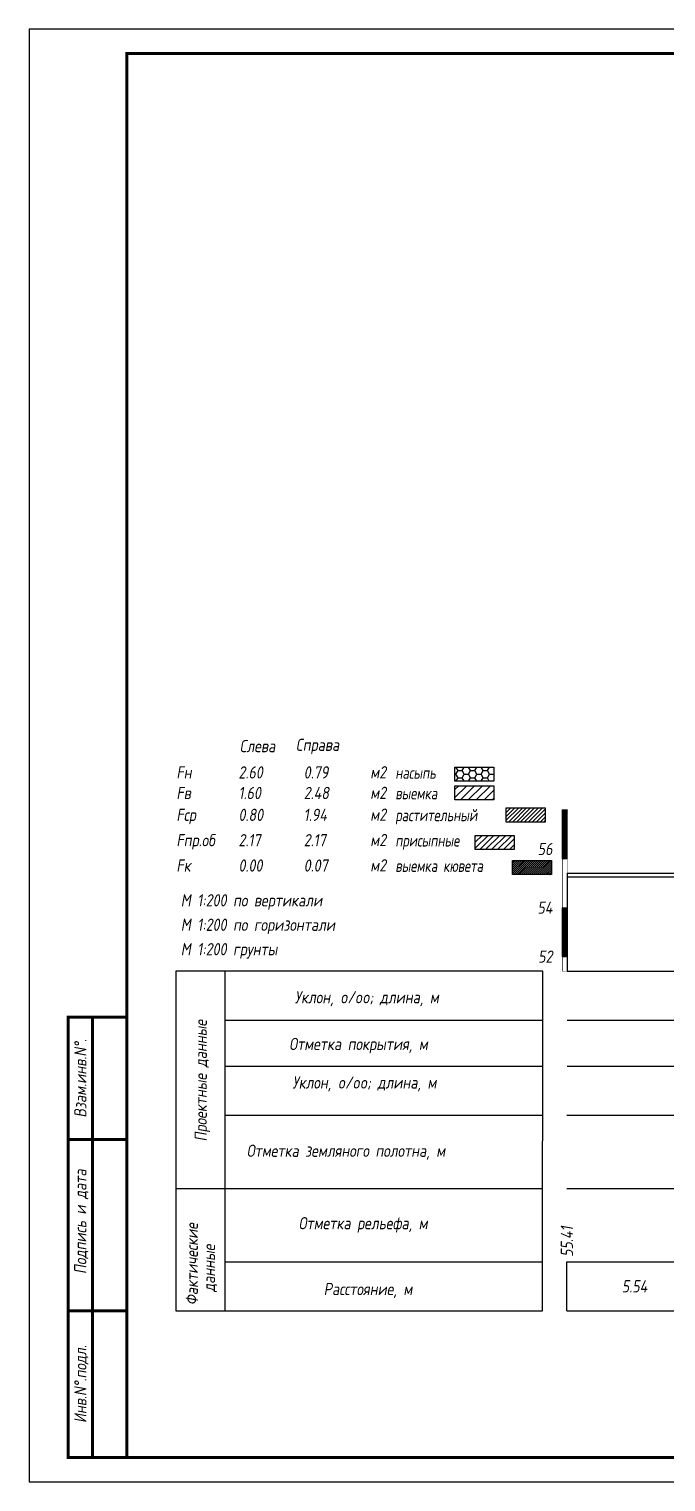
# Model space of a CAD drawing. Extents: x -717 to 1451, y -133302 to 233.
# Drawn here: x -30.1 to 100.2, y -70981.4 to -70684.4 of the extents above; entities that cross this region are included whole.
import ezdxf
from ezdxf.enums import TextEntityAlignment as Align

# ---------------------------------------------------------------- set-up
doc = ezdxf.new("R2010")
doc.units = 0
for name, color, linetype in [('Зарамочное оформление', 7, 'Continuous'), ('Код_510', 7, 'Continuous'), ('Линейка абсолютных высот', 7, 'Continuous'), ('Объем выемки', 7, 'Continuous'), ('Объем кюветов', 7, 'Continuous'), ('Объем насыпи', 7, 'Continuous'), ('Объем присыпных обочин', 7, 'Continuous'), ('Объем срезки растительного слоя', 7, 'Continuous'), ('Объём_2650', 7, 'Continuous'), ('Таблица', 7, 'Continuous'), ('Черный поперечник', 3, 'Continuous')]:
    doc.layers.add(name, color=color, linetype=linetype)
for name, color, linetype, true_color in [('Контур_2570', 7, 'Continuous', 0x80ff00), ('Объём_2563', 7, 'Continuous', 0xff8000), ('Объём_2570', 7, 'Continuous', 0x80ff00), ('Объём_2600', 7, 'Continuous', 0x808000), ('Объём_2620', 2, 'Continuous', 0xffff00)]:
    doc.layers.add(name, color=color, linetype=linetype, true_color=true_color)
doc.styles.add('М', font='romand.shx', dxfattribs={"width": 0.8, "oblique": 10, "height": 2.5})
pattern_1 = [(45.00000125, (0, 0), (-0.026516505928, 0.026516504769), []), (135.00000034, (0, 0), (-0.02651650519, -0.026516505506), [])]

# ---------------------------------------------------------------- blocks, each defined once
blk = doc.blocks.new('условные обозначения')
at = {"layer": 'Объём_2563'}
h = blk.add_hatch(dxfattribs=at)
h.set_pattern_fill('ANSI31', color=256, scale=0.3)
h.set_pattern_definition([(45, (-34.5, -100.5), (-0.673519, 0.673519), [])])
h.paths.add_polyline_path([(18.26, 7.53), (27.08, 7.53), (27.08, 4.62), (18.26, 4.62)])
at = {"layer": 'Объём_2570'}
h = blk.add_hatch(dxfattribs=at)
h.set_pattern_fill('ANSI31', color=3, scale=0.2)
h.set_pattern_definition([(45, (-32.9034, -100.5), (-0.4490128, 0.4490128), [])])
h.paths.add_polyline_path([(25.29, 13.16), (34.12, 13.16), (34.12, 10.25), (25.29, 10.25)])
at = {"layer": 'Объём_2600'}
h = blk.add_hatch(dxfattribs=at)
h.set_pattern_fill('ANSI31', color=6, scale=0.4)
h.set_pattern_definition([(45, (-34.5, -100.5), (-0.898026, 0.898026), [])])
h.paths.add_polyline_path([(13.63, 17.67), (22.46, 17.67), (22.46, 14.76), (13.63, 14.76)])
at = {"layer": 'Объём_2620'}
h = blk.add_hatch(dxfattribs=at)
h.set_pattern_fill('ANSI31', color=2, scale=0.1)
h.set_pattern_definition([(45, (-33.755, -100.5), (-0.2245064, 0.2245064), [])])
h.paths.add_polyline_path([(26.75, 2.41), (35.57, 2.41), (35.57, -0.5), (26.75, -0.5)])
at = {"layer": 'Объём_2650'}
h = blk.add_hatch(dxfattribs=at)
h.set_pattern_fill('HONEY', color=5, scale=0.3)
h.set_pattern_definition([(0, (-34.5, -100.5), (1.42875, 0.824889), [0.9525, -1.905]), (120, (-34.5, -100.5), (-1.42875, 0.824889), [0.9525, -1.905]), (60, (-34.5, -100.5), (3e-09, 1.6497784), [-1.905, 0.9525])])
h.paths.add_polyline_path([(13.63, 21.49), (22.46, 21.49), (22.46, 18.58), (13.63, 18.58)])
at = {"layer": 'Объём_2563'}
blk.add_lwpolyline([(18.26, 7.53), (27.08, 7.53), (27.08, 4.62), (18.26, 4.62)], close=True, dxfattribs=at)
at = {"layer": 'Объём_2620', "color": 2}
blk.add_lwpolyline([(26.75, 2.41), (35.57, 2.41), (35.57, -0.5), (26.75, -0.5)], close=True, dxfattribs=at)
at = {"layer": 'Объём_2650', "color": 5}
blk.add_lwpolyline([(13.63, 21.49), (22.46, 21.49), (22.46, 18.58), (13.63, 18.58)], close=True, dxfattribs=at)
at = {"layer": 'Объём_2650', "color": 6}
blk.add_lwpolyline([(13.63, 17.67), (22.46, 17.67), (22.46, 14.76), (13.63, 14.76)], close=True, dxfattribs=at)
at = {"layer": 'Объём_2650', "color": 3}
blk.add_lwpolyline([(25.29, 13.16), (34.12, 13.16), (34.12, 10.25), (25.29, 10.25)], close=True, dxfattribs=at)
at = {"layer": 'Объем насыпи', "color": 1, "style": 'М', "oblique": 10, "width": 0.8}
for s, p in [('насыпь', (0.09, 19.09)), ('выемка', (0.09, 14.89)), ('растительный', (0.09, 10.42)), ('присыпные', (0.09, 5.24)), ('выемка кювета', (0.09, 0.06))]:
    blk.add_text(s, height=2.5, dxfattribs=at).set_placement(p)

msp = doc.modelspace()

# ---------------------------------------------------------------- hatches: boundary and pattern name
at = {"layer": 'Линейка абсолютных высот'}
h = msp.add_hatch(dxfattribs=at)
h.set_pattern_fill('ANSI37', scale=0.3, style=0)
h.set_pattern_definition(pattern_1)
h.paths.add_polyline_path([(80, -70854.037), (80, -70844.037), (79, -70844.037), (79, -70854.037)])
h = msp.add_hatch(dxfattribs=at)
h.set_pattern_fill('ANSI37', scale=0.3, style=0)
h.set_pattern_definition(pattern_1)
h.paths.add_polyline_path([(80, -70874.037), (80, -70864.037), (79, -70864.037), (79, -70874.037)])

# ---------------------------------------------------------------- linework, layer by layer
at = {"layer": 'Код_510'}
msp.add_line((79.946, -70946.421), (79.946, -70936.421), dxfattribs=at)
at = {"layer": 'Контур_2570', "flags": 128}
msp.add_lwpolyline([(80, -70857.75), (107.703, -70857.733)], dxfattribs=at)
at = {"layer": 'Линейка абсолютных высот', "color": 7, "const_width": 0.1, "flags": 128}
for points in [[(80, -70854.037), (80, -70844.037), (79, -70844.037), (79, -70854.037), (80, -70854.037)], [(80, -70864.037), (80, -70854.037), (79, -70854.037), (79, -70864.037), (80, -70864.037)], [(80, -70874.037), (80, -70864.037), (79, -70864.037), (79, -70874.037), (80, -70874.037)], [(80, -70877), (80, -70874.037), (79, -70874.037), (79, -70877), (80, -70877)]]:
    msp.add_lwpolyline(points, dxfattribs=at)
at = {"layer": 'Таблица'}
for p, q in [((80, -70877), (309.702, -70877)), ((80, -70887), (309.702, -70887)), ((80, -70896.421), (309.702, -70896.421)), ((79.946, -70906.421), (309.648, -70906.421)), ((79.946, -70921.421), (309.648, -70921.421)), ((79.946, -70936.421), (309.648, -70936.421)), ((79.946, -70946.421), (309.648, -70946.421))]:
    msp.add_line(p, q, dxfattribs=at)
at = {"layer": 'Таблица', "linetype": 'Continuous', "flags": 128}
for points in [[(0, -70877), (-0.054, -70946.421)], [(75, -70877), (0, -70877)], [(10, -70877), (10, -70946.421)], [(74.946, -70946.421), (75, -70877)], [(10, -70887), (75, -70887)], [(10, -70896.421), (75, -70896.421)], [(9.946, -70906.421), (74.946, -70906.421)], [(-0.054, -70921.421), (74.946, -70921.421)], [(9.946, -70936.421), (74.946, -70936.421)], [(-0.054, -70946.421), (74.946, -70946.421)]]:
    msp.add_lwpolyline(points, dxfattribs=at)
at = {"layer": 'Черный поперечник', "color": 7}
msp.add_line((80, -70857), (80, -70877), dxfattribs=at)
at = {"layer": 'Черный поперечник', "flags": 128}
msp.add_lwpolyline([(80, -70857), (107.703, -70856.983), (109.536, -70856.919), (112.277, -70856.926), (128.912, -70851.932), (131.561, -70851.021), (149.253, -70849.266), (151.561, -70849.032), (153.992, -70848.968), (174.304, -70848.362), (176.492, -70848.405), (193.857, -70848.678), (198.629, -70848.753), (200.768, -70848.904), (220.138, -70850.326), (221.725, -70850.643), (231.17, -70852.285), (237.09, -70851.821), (241.045, -70851.599), (256.096, -70851.3), (265.605, -70851.063), (287.424, -70850.79), (309.702, -70850.252)], dxfattribs=at)

# ---------------------------------------------------------------- block references
at = {"layer": 'Объём_2570', "xscale": 0.9}
msp.add_blockref('условные обозначения', (44.779, -70856.775), dxfattribs=at)

# ---------------------------------------------------------------- texts
at = {"style": 'М', "oblique": 10, "width": 0.8}
msp.add_text('М 1:200 грунты', height=2.5, dxfattribs=at).set_placement((0.973, -70873.769))
at = {"layer": 'Код_510', "style": 'М', "oblique": 10, "width": 0.8}
msp.add_text('55.41', height=2.5, rotation=90, dxfattribs=at).set_placement((79.946, -70935.421), align=Align.MIDDLE_LEFT)
msp.add_text('5.54', height=2.5, dxfattribs=at).set_placement((93.797, -70941.421), align=Align.MIDDLE_CENTER)
at = {"layer": 'Линейка абсолютных высот', "style": 'М', "oblique": 10, "width": 0.8}
for s, p in [('56', (77, -70852.045)), ('54', (77, -70864.037)), ('52', (77, -70874.037))]:
    msp.add_text(s, height=2.5, dxfattribs=at).set_placement(p, align=Align.MIDDLE_RIGHT)
at = {"layer": 'Объем выемки', "style": 'М', "oblique": 10, "width": 0.8}
for s, p in [('Fв', (0.085, -70841.835)), ('1.60', (12.785, -70841.835)), ('2.48', (26.126, -70841.835)), ('м2', (39.731, -70841.802))]:
    msp.add_text(s, height=2.5, dxfattribs=at).set_placement(p)
at = {"layer": 'Объем кюветов', "style": 'М', "oblique": 10, "width": 0.8}
for s, p in [('Fк', (0.085, -70856.66)), ('0.00', (12.785, -70856.66)), ('0.07', (26.126, -70856.66)), ('м2', (39.731, -70856.627))]:
    msp.add_text(s, height=2.5, dxfattribs=at).set_placement(p)
at = {"layer": 'Объем насыпи', "style": 'М', "oblique": 10, "width": 0.8}
for s, p in [('Слева', (13.029, -70832.249)), ('Справа', (24.522, -70831.982)), ('Fн', (0.085, -70837.63)), ('2.60', (12.785, -70837.63)), ('0.79', (26.126, -70837.63)), ('м2', (39.731, -70837.597))]:
    msp.add_text(s, height=2.5, dxfattribs=at).set_placement(p)
at = {"layer": 'Объем присыпных обочин', "style": 'М', "oblique": 10, "width": 0.8}
for s, p in [('Fпр.об', (0.085, -70851.481)), ('2.17', (12.785, -70851.481)), ('2.17', (26.126, -70851.481)), ('м2', (39.731, -70851.448))]:
    msp.add_text(s, height=2.5, dxfattribs=at).set_placement(p)
at = {"layer": 'Объем срезки растительного слоя', "style": 'М', "oblique": 10, "width": 0.8}
for s, p in [('Fср', (0.085, -70846.303)), ('0.80', (12.785, -70846.303)), ('1.94', (26.126, -70846.303)), ('м2', (39.731, -70846.269))]:
    msp.add_text(s, height=2.5, dxfattribs=at).set_placement(p)
at = {"layer": 'Таблица', "style": 'М', "oblique": 10, "width": 0.8}
for s, p in [('М 1:200 по вертикали', (0.973, -70863.769)), ('М 1:200 по горизонтали', (0.973, -70868.769)), ('Уклон, o/oo; длина, м', (24.315, -70883.584)), ('Отметка покрытия, м', (23.148, -70893.139)), ('Уклон, o/oo; длина, м', (23.824, -70901.017)), ('Отметка земляного полотна, м', (14.462, -70914.965)), ('Отметка рельефа, м', (25.077, -70929.777)), ('Расстояние, м', (30.202, -70943.23))]:
    msp.add_text(s, height=2.5, dxfattribs=at).set_placement(p)
for s, p in [('Проектные данные ', (6.309, -70911.831)), ('Фактические ', (4.488, -70945.286)), ('данные', (7.994, -70942.581))]:
    msp.add_text(s, height=2.5, rotation=90, dxfattribs=at).set_placement(p)

# ---------------------------------------------------------------- wipeouts: each hides what was drawn before it
msp.add_wipeout([(-10.054, -70886.421), (-22.054, -70886.421), (-22.054, -70976.421), (-10.054, -70976.421)]).dxf.layer = 'Зарамочное оформление'

# ---------------------------------------------------------------- next in the draw order: linework, layer by layer
at = {"flags": 128}
msp.add_lwpolyline([(-30.054, -70981.421), (389.946, -70981.421), (389.946, -70684.421), (-30.054, -70684.421)], close=True, dxfattribs=at)
at = {"const_width": 0.6, "flags": 128}
msp.add_lwpolyline([(-10.054, -70976.421), (384.946, -70976.421), (384.946, -70689.421), (-10.054, -70689.421)], close=True, dxfattribs=at)
at = {"layer": 'Зарамочное оформление', "linetype": 'Continuous', "lineweight": -3, "const_width": 0.6, "flags": 128}
for points in [[(-10.054, -70976.421), (-22.054, -70976.421), (-22.054, -70886.421), (-10.054, -70886.421)], [(-17.054, -70976.421), (-17.054, -70886.421)], [(-22.054, -70911.421), (-10.054, -70911.421)], [(-22.054, -70946.421), (-10.054, -70946.421)]]:
    msp.add_lwpolyline(points, dxfattribs=at)

# ---------------------------------------------------------------- next in the draw order: texts
at = {"layer": 'Зарамочное оформление', "lineweight": 15, "style": 'М', "oblique": 10, "width": 0.8}
for s, p in [('Взам.инв.N%%d.', (-19.554, -70898.921)), ('Подпись и дата', (-19.572, -70928.227)), ('Инв.N%%d.подл.', (-19.554, -70961.421))]:
    msp.add_text(s, height=2.5, rotation=90, dxfattribs=at).set_placement(p, align=Align.MIDDLE_CENTER)

doc.saveas('drawing.dxf')
